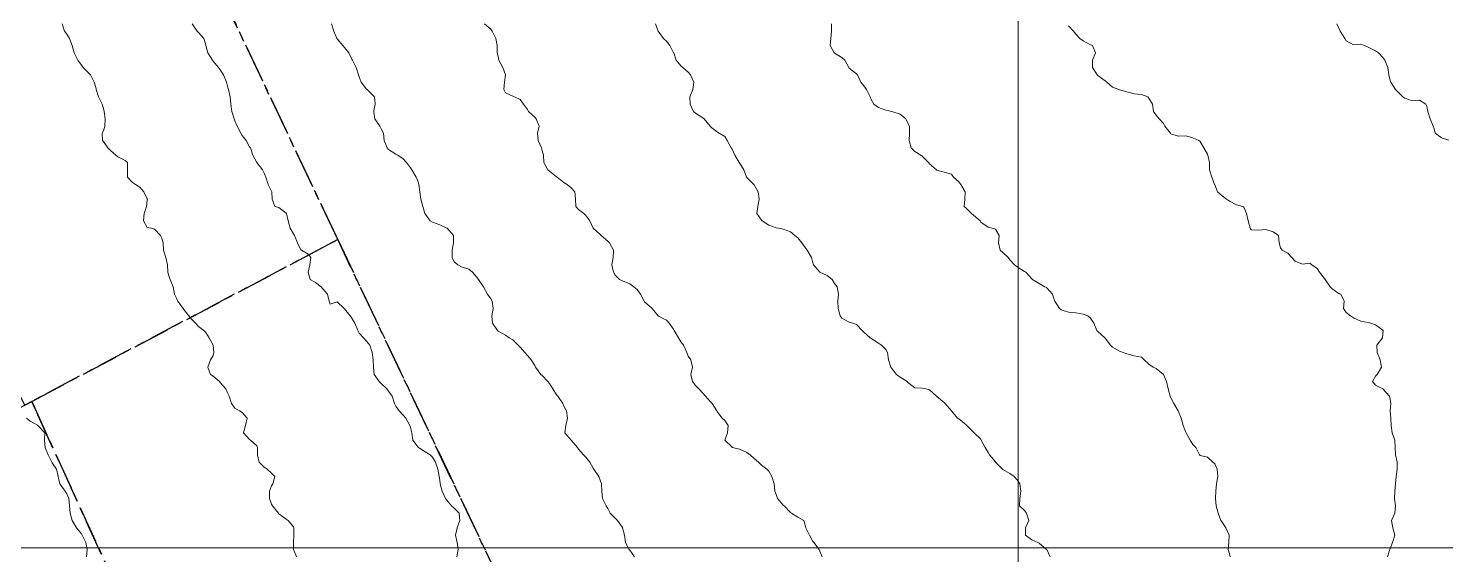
# Model space of a CAD drawing. Header units: centimetres. Extents: x 0 to 642158, y -847 to 649707.
# Drawn here: x 616699.1 to 616796, y 620286.9 to 620322.9 of the extents above; entities that cross this region are included whole.
import ezdxf

# ---------------------------------------------------------------- set-up
doc = ezdxf.new("R2010")
doc.units = ezdxf.units.CM
doc.header["$MEASUREMENT"] = 0
doc.linetypes.add('CENTERX2', pattern=[4, 2.5, -0.5, 0.5, -0.5])
doc.layers.add('MEV_grille', color=254, linetype='Continuous', lineweight=9)
doc.layers.add('WAL_topographie 0.5', color=253, linetype='Continuous', lineweight=20)
doc.layers.add('SPW_parcellaire cadastral', color=7, linetype='CENTERX2', lineweight=25, true_color=0xff0542)

# ---------------------------------------------------------------- blocks, each defined once
blk = doc.blocks.new('*U114')
at = {"layer": 'MEV_grille', "transparency": 33554687}
blk.add_lwpolyline([(-1338.461, 0), (1338.461, 0)], dxfattribs=at)
blk = doc.blocks.new('*U115')
at = {"layer": 'MEV_grille', "color": 0, "linetype": 'ByBlock', "lineweight": -2, "transparency": 16777216}
blk.add_blockref('*U114', (0, -2100), dxfattribs=at)
blk = doc.blocks.new('*U112')
at = {"layer": 'MEV_grille', "transparency": 33554687}
blk.add_lwpolyline([(0, 1825.476), (0, -1825.476)], dxfattribs=at)
blk = doc.blocks.new('*U113')
at = {"layer": 'MEV_grille', "color": 0, "linetype": 'ByBlock', "lineweight": -2, "transparency": 16777216}
blk.add_blockref('*U112', (1400, 0), dxfattribs=at)

msp = doc.modelspace()

# ---------------------------------------------------------------- linework, layer by layer
at = {"layer": 'SPW_parcellaire cadastral'}
for points in [[(616664.567, 620423.139), (616683.174, 620386.893), (616720.278, 620308.474), (616699.35, 620297.395), (616698.887, 620297.151), (616641.483, 620409.919), (616664.567, 620423.139)], [(616764.436, 620409.464), (616810.738, 620422.244), (616880.969, 620322.264), (616751.311, 620239.975), (616733.186, 620281.264), (616720.278, 620308.474), (616683.174, 620386.893), (616764.436, 620409.464)], [(616754.768, 620232.089), (616757.764, 620225.256), (616764.496, 620209.896), (616769.835, 620197.706), (616748.921, 620188.659), (616699.35, 620297.395), (616720.278, 620308.474), (616733.186, 620281.264), (616751.311, 620239.975), (616754.768, 620232.089)], [(616683.366, 620288.932), (616698.887, 620297.151), (616699.35, 620297.395), (616748.921, 620188.659), (616728.115, 620179.635), (616678.643, 620286.43), (616683.366, 620288.932)]]:
    msp.add_lwpolyline(points, dxfattribs=at)
at = {"layer": 'WAL_topographie 0.5'}
for points in [[(616701.425, 620323.25), (616701.6, 620322.75), (616701.75, 620322.536), (616701.944, 620322.25), (616702.107, 620321.75), (616702.25, 620321.25), (616702.25, 620321.25), (616702.513, 620320.75), (616702.75, 620320.411), (616702.872, 620320.25), (616703.25, 620319.872), (616703.363, 620319.75), (616703.625, 620319.25), (616703.75, 620318.821), (616703.765, 620318.75), (616703.922, 620318.25), (616704.162, 620317.75), (616704.25, 620317.45), (616704.309, 620317.25), (616704.372, 620316.75), (616704.348, 620316.25), (616704.25, 620315.929), (616704.169, 620315.75), (616704.189, 620315.25), (616704.25, 620315.194), (616704.558, 620314.75), (616704.75, 620314.565), (616705.112, 620314.25), (616705.25, 620314.13), (616705.75, 620313.893), (616705.913, 620313.75), (616705.899, 620313.25), (616705.912, 620312.75), (616706.25, 620312.393), (616706.442, 620312.25), (616706.75, 620312.055), (616707.022, 620311.75), (616707.25, 620311.273), (616707.262, 620311.25), (616707.25, 620311.179), (616707.19, 620310.75), (616707.044, 620310.25), (616706.986, 620309.75), (616707.25, 620309.311), (616707.536, 620309.25), (616707.75, 620309.185), (616708.167, 620308.75), (616708.25, 620308.568), (616708.331, 620308.25), (616708.372, 620307.75), (616708.529, 620307.25), (616708.644, 620306.75), (616708.667, 620306.25), (616708.75, 620305.932), (616708.821, 620305.75), (616709.017, 620305.25), (616709.127, 620304.75), (616709.25, 620304.454), (616709.35, 620304.25), (616709.702, 620303.75), (616709.75, 620303.685), (616710.088, 620303.25), (616710.25, 620303.059), (616710.542, 620302.75), (616710.75, 620302.529), (616711.13, 620302.25), (616711.25, 620302.119), (616711.486, 620301.75), (616711.75, 620301.25), (616711.75, 620301.25), (616711.813, 620300.75), (616711.75, 620300.54), (616711.583, 620300.25), (616711.391, 620299.75), (616711.588, 620299.25), (616711.75, 620299.115), (616712.187, 620298.75), (616712.25, 620298.701), (616712.633, 620298.25), (616712.75, 620297.991), (616712.86, 620297.75), (616713.004, 620297.25), (616713.25, 620296.932), (616713.558, 620296.75), (616713.75, 620296.634), (616714.087, 620296.25), (616713.98, 620295.75), (616713.841, 620295.25), (616714.25, 620294.785), (616714.317, 620294.75), (616714.75, 620294.368), (616714.799, 620294.25), (616714.784, 620293.75), (616714.909, 620293.25), (616715.25, 620292.893), (616715.464, 620292.75), (616715.75, 620292.483), (616715.969, 620292.25), (616715.831, 620291.75), (616715.75, 620291.625), (616715.621, 620291.25), (616715.615, 620290.75), (616715.75, 620290.364), (616715.819, 620290.25), (616716.222, 620289.75), (616716.25, 620289.7), (616716.75, 620289.333), (616716.889, 620289.25), (616717.25, 620288.817), (616717.271, 620288.75), (616717.287, 620288.25), (616717.264, 620287.75), (616717.25, 620287.25), (616717.453, 620286.75)], [(616710.321, 620323.25), (616710.662, 620322.75), (616710.75, 620322.641), (616711.129, 620322.25), (616711.25, 620321.806), (616711.265, 620321.75), (616711.403, 620321.25), (616711.717, 620320.75), (616711.75, 620320.698), (616712.121, 620320.25), (616712.25, 620320.089), (616712.457, 620319.75), (616712.665, 620319.25), (616712.75, 620318.972), (616712.808, 620318.75), (616712.933, 620318.25), (616712.97, 620317.75), (616713.047, 620317.25), (616713.192, 620316.75), (616713.25, 620316.602), (616713.398, 620316.25), (616713.654, 620315.75), (616713.75, 620315.591), (616714.019, 620315.25), (616714.25, 620314.821), (616714.313, 620314.75), (616714.466, 620314.25), (616714.75, 620313.75), (616714.75, 620313.75), (616715.136, 620313.25), (616715.25, 620313.033), (616715.356, 620312.75), (616715.519, 620312.25), (616715.75, 620311.781), (616715.766, 620311.75), (616715.788, 620311.25), (616715.977, 620310.75), (616716.25, 620310.667), (616716.75, 620310.295), (616716.779, 620310.25), (616716.886, 620309.75), (616717.036, 620309.25), (616717.25, 620308.875), (616717.312, 620308.75), (616717.526, 620308.25), (616717.75, 620307.772), (616717.792, 620307.75), (616718.25, 620307.475), (616718.43, 620307.25), (616718.362, 620306.75), (616718.262, 620306.25), (616718.398, 620305.75), (616718.75, 620305.548), (616719.15, 620305.25), (616719.25, 620305.104), (616719.59, 620304.75), (616719.69, 620304.25), (616719.75, 620304.062), (616720.25, 620304.222), (616720.722, 620303.75), (616720.75, 620303.733), (616721.122, 620303.25), (616721.25, 620303.107), (616721.458, 620302.75), (616721.642, 620302.25), (616721.75, 620302.078), (616722.042, 620301.75), (616722.25, 620301.529), (616722.476, 620301.25), (616722.622, 620300.75), (616722.705, 620300.25), (616722.735, 620299.75), (616722.75, 620299.5), (616722.768, 620299.25), (616723.113, 620298.75), (616723.25, 620298.622), (616723.64, 620298.25), (616723.75, 620298.109), (616723.995, 620297.75), (616724.167, 620297.25), (616724.25, 620297.068), (616724.491, 620296.75), (616724.75, 620296.45), (616724.929, 620296.25), (616725.203, 620295.75), (616725.25, 620295.614), (616725.341, 620295.25), (616725.42, 620294.75), (616725.75, 620294.297), (616725.795, 620294.25), (616726.25, 620293.956), (616726.589, 620293.75), (616726.75, 620293.583), (616726.972, 620293.25), (616727.128, 620292.75), (616727.218, 620292.25), (616727.25, 620292), (616727.288, 620291.75), (616727.417, 620291.25), (616727.639, 620290.75), (616727.75, 620290.635), (616728.053, 620290.25), (616728.25, 620290.079), (616728.588, 620289.75), (616728.62, 620289.25), (616728.439, 620288.75), (616728.337, 620288.25), (616728.439, 620287.75), (616728.516, 620287.25), (616728.417, 620286.75)], [(616719.854, 620323.25), (616720.006, 620322.75), (616720.223, 620322.25), (616720.25, 620322.212), (616720.637, 620321.75), (616720.75, 620321.629), (616721.032, 620321.25), (616721.25, 620320.825), (616721.29, 620320.75), (616721.538, 620320.25), (616721.691, 620319.75), (616721.75, 620319.614), (616721.883, 620319.25), (616722.25, 620318.782), (616722.288, 620318.75), (616722.75, 620318.288), (616722.788, 620318.25), (616722.846, 620317.75), (616722.75, 620317.295), (616722.743, 620317.25), (616722.75, 620317.194), (616722.824, 620316.75), (616723.163, 620316.25), (616723.25, 620316.063), (616723.4, 620315.75), (616723.45, 620315.25), (616723.658, 620314.75), (616723.75, 620314.652), (616724.25, 620314.313), (616724.381, 620314.25), (616724.75, 620313.993), (616724.972, 620313.75), (616725.25, 620313.393), (616725.345, 620313.25), (616725.652, 620312.75), (616725.75, 620312.5), (616725.815, 620312.25), (616725.886, 620311.75), (616725.971, 620311.25), (616726.087, 620310.75), (616726.239, 620310.25), (616726.25, 620310.227), (616726.6, 620309.75), (616726.75, 620309.676), (616727.25, 620309.485), (616727.75, 620309.258), (616727.764, 620309.25), (616728.187, 620308.75), (616728.198, 620308.25), (616728.099, 620307.75), (616728.103, 620307.25), (616728.25, 620306.947), (616728.5, 620306.75), (616728.75, 620306.602), (616729.25, 620306.44), (616729.492, 620306.25), (616729.75, 620305.946), (616729.899, 620305.75), (616730.25, 620305.25), (616730.25, 620305.25), (616730.528, 620304.75), (616730.75, 620304.417), (616730.848, 620304.25), (616730.917, 620303.75), (616730.824, 620303.25), (616730.872, 620302.75), (616731.2, 620302.25), (616731.25, 620302.201), (616731.75, 620301.926), (616732.011, 620301.75), (616732.25, 620301.619), (616732.628, 620301.25), (616732.75, 620301.118), (616733.076, 620300.75), (616733.25, 620300.547), (616733.506, 620300.25), (616733.75, 620299.846), (616733.797, 620299.75), (616734.171, 620299.25), (616734.25, 620299.171), (616734.65, 620298.75), (616734.75, 620298.617), (616734.984, 620298.25), (616735.25, 620297.847), (616735.321, 620297.75), (616735.68, 620297.25), (616735.75, 620297.073), (616735.927, 620296.75), (616735.988, 620296.25), (616735.867, 620295.75), (616735.8, 620295.25), (616736.234, 620294.75), (616736.25, 620294.738), (616736.685, 620294.25), (616736.75, 620294.13), (616737.078, 620293.75), (616737.25, 620293.571), (616737.523, 620293.25), (616737.75, 620292.833), (616737.791, 620292.75), (616738.144, 620292.25), (616738.25, 620291.938), (616738.306, 620291.75), (616738.331, 620291.25), (616738.391, 620290.75), (616738.625, 620290.25), (616738.75, 620290.068), (616738.917, 620289.75), (616739.25, 620289.4), (616739.421, 620289.25), (616739.75, 620288.771), (616739.763, 620288.75), (616739.887, 620288.25), (616739.95, 620287.75), (616740.218, 620287.25), (616740.25, 620287.208), (616740.564, 620286.75)], [(616730.315, 620323.25), (616730.75, 620322.88), (616730.847, 620322.75), (616731.088, 620322.25), (616731.175, 620321.75), (616731.183, 620321.25), (616731.25, 620321), (616731.304, 620320.75), (616731.572, 620320.25), (616731.75, 620319.75), (616731.75, 620319.75), (616731.75, 620319.75), (616731.682, 620319.25), (616731.628, 620318.75), (616731.75, 620318.53), (616732.25, 620318.294), (616732.375, 620318.25), (616732.75, 620318.054), (616732.983, 620317.75), (616733.25, 620317.386), (616733.333, 620317.25), (616733.75, 620316.845), (616733.847, 620316.75), (616734.046, 620316.25), (616733.948, 620315.75), (616733.986, 620315.25), (616734.21, 620314.75), (616734.25, 620314.584), (616734.35, 620314.25), (616734.379, 620313.75), (616734.643, 620313.25), (616734.75, 620313.169), (616735.25, 620312.776), (616735.283, 620312.75), (616735.75, 620312.391), (616735.979, 620312.25), (616736.25, 620312.026), (616736.5, 620311.75), (616736.536, 620311.25), (616736.566, 620310.75), (616736.75, 620310.524), (616737.104, 620310.25), (616737.25, 620310.125), (616737.526, 620309.75), (616737.75, 620309.25), (616737.75, 620309.25), (616738.25, 620308.795), (616738.298, 620308.75), (616738.75, 620308.37), (616738.863, 620308.25), (616739.144, 620307.75), (616739.119, 620307.25), (616739.034, 620306.75), (616739.136, 620306.25), (616739.25, 620306.033), (616739.546, 620305.75), (616739.75, 620305.645), (616740.25, 620305.455), (616740.531, 620305.25), (616740.75, 620305.061), (616740.99, 620304.75), (616741.23, 620304.25), (616741.25, 620304.221), (616741.75, 620303.78), (616741.792, 620303.75), (616742.197, 620303.25), (616742.25, 620303.2), (616742.75, 620302.95), (616742.95, 620302.75), (616743.25, 620302.341), (616743.292, 620302.25), (616743.58, 620301.75), (616743.75, 620301.483), (616743.925, 620301.25), (616744.147, 620300.75), (616744.25, 620300.5), (616744.417, 620300.25), (616744.528, 620299.75), (616744.431, 620299.25), (616744.536, 620298.75), (616744.75, 620298.477), (616744.971, 620298.25), (616745.25, 620297.962), (616745.429, 620297.75), (616745.75, 620297.382), (616745.891, 620297.25), (616746.202, 620296.75), (616746.25, 620296.667), (616746.576, 620296.25), (616746.75, 620296.09), (616746.986, 620295.75), (616746.931, 620295.25), (616746.75, 620294.75), (616747.25, 620294.264), (616747.283, 620294.25), (616747.75, 620294.123), (616748.25, 620293.894), (616748.474, 620293.75), (616748.75, 620293.492), (616749.05, 620293.25), (616749.25, 620293.033), (616749.611, 620292.75), (616749.75, 620292.631), (616749.966, 620292.25), (616750.113, 620291.75), (616750.167, 620291.25), (616750.25, 620291.036), (616750.361, 620290.75), (616750.75, 620290.298), (616750.8, 620290.25), (616751.25, 620289.785), (616751.3, 620289.75), (616751.75, 620289.485), (616752.15, 620289.25), (616752.25, 620288.917), (616752.292, 620288.75), (616752.54, 620288.25), (616752.75, 620287.844), (616752.833, 620287.75), (616753.206, 620287.25), (616753.25, 620287.139), (616753.409, 620286.75)], [(616742.015, 620323.25), (616742.18, 620322.75), (616742.25, 620322.643), (616742.564, 620322.25), (616742.75, 620322.064), (616742.989, 620321.75), (616743.25, 620321.27), (616743.26, 620321.25), (616743.429, 620320.75), (616743.75, 620320.371), (616743.883, 620320.25), (616744.25, 620319.926), (616744.4, 620319.75), (616744.638, 620319.25), (616744.569, 620318.75), (616744.366, 620318.25), (616744.373, 620317.75), (616744.613, 620317.25), (616744.75, 620317.125), (616745.25, 620316.799), (616745.331, 620316.75), (616745.738, 620316.25), (616745.75, 620316.222), (616746.25, 620315.833), (616746.365, 620315.75), (616746.75, 620315.532), (616746.909, 620315.25), (616747.193, 620314.75), (616747.25, 620314.669), (616747.438, 620314.25), (616747.739, 620313.75), (616747.75, 620313.729), (616748.038, 620313.25), (616748.238, 620312.75), (616748.25, 620312.726), (616748.726, 620312.25), (616748.75, 620312.231), (616749.034, 620311.75), (616749.097, 620311.25), (616749.008, 620310.75), (616748.935, 620310.25), (616749.25, 620309.797), (616749.304, 620309.75), (616749.75, 620309.452), (616750.25, 620309.28), (616750.45, 620309.25), (616750.75, 620309.194), (616751.25, 620309.011), (616751.536, 620308.75), (616751.75, 620308.595), (616752.006, 620308.25), (616752.25, 620307.944), (616752.375, 620307.75), (616752.669, 620307.25), (616752.75, 620306.972), (616752.819, 620306.75), (616753.25, 620306.25), (616753.25, 620306.25), (616753.75, 620306.026), (616754.1, 620305.75), (616754.25, 620305.469), (616754.425, 620305.25), (616754.519, 620304.75), (616754.483, 620304.25), (616754.49, 620303.75), (616754.632, 620303.25), (616754.75, 620303.092), (616755.25, 620302.818), (616755.5, 620302.75), (616755.75, 620302.654), (616756.139, 620302.25), (616756.25, 620302.146), (616756.692, 620301.75), (616756.75, 620301.709), (616757.25, 620301.375), (616757.472, 620301.25), (616757.75, 620300.962), (616757.884, 620300.75), (616757.95, 620300.25), (616758.093, 620299.75), (616758.25, 620299.567), (616758.487, 620299.25), (616758.75, 620299.063), (616759.21, 620298.75), (616759.25, 620298.713), (616759.75, 620298.337), (616760.25, 620298.3), (616760.5, 620298.25), (616760.75, 620298.2), (616761.224, 620297.75), (616761.25, 620297.736), (616761.75, 620297.315), (616761.811, 620297.25), (616762.25, 620296.75), (616762.25, 620296.75), (616762.67, 620296.25), (616762.75, 620296.194), (616763.25, 620295.794), (616763.294, 620295.75), (616763.75, 620295.294), (616763.81, 620295.25), (616764.25, 620294.81), (616764.29, 620294.75), (616764.562, 620294.25), (616764.75, 620293.893), (616764.85, 620293.75), (616765.25, 620293.27), (616765.265, 620293.25), (616765.733, 620292.75), (616765.75, 620292.737), (616766.25, 620292.472), (616766.536, 620292.25), (616766.75, 620292.028), (616766.924, 620291.75), (616766.995, 620291.25), (616766.924, 620290.75), (616766.911, 620290.25), (616767.25, 620289.922), (616767.385, 620289.75), (616767.548, 620289.25), (616767.316, 620288.75), (616767.306, 620288.25), (616767.75, 620287.926), (616768.156, 620287.75), (616768.25, 620287.687), (616768.75, 620287.27), (616768.765, 620287.25), (616768.993, 620286.75)], [(616754.034, 620323.25), (616754.052, 620322.75), (616753.994, 620322.25), (616753.955, 620321.75), (616754.22, 620321.25), (616754.25, 620321.227), (616754.75, 620320.929), (616754.95, 620320.75), (616755.221, 620320.25), (616755.25, 620320.217), (616755.75, 620319.833), (616755.815, 620319.75), (616756.061, 620319.25), (616756.25, 620319.009), (616756.437, 620318.75), (616756.681, 620318.25), (616756.75, 620318.075), (616756.947, 620317.75), (616757.25, 620317.506), (616757.75, 620317.338), (616758.159, 620317.25), (616758.25, 620317.23), (616758.75, 620317.05), (616759.137, 620316.75), (616759.25, 620316.5), (616759.375, 620316.25), (616759.375, 620315.75), (616759.365, 620315.25), (616759.493, 620314.75), (616759.75, 620314.513), (616760.154, 620314.25), (616760.25, 620314.179), (616760.667, 620313.75), (616760.75, 620313.659), (616761.232, 620313.25), (616761.25, 620313.231), (616761.75, 620313.091), (616762.25, 620312.95), (616762.388, 620312.75), (616762.75, 620312.432), (616762.886, 620312.25), (616763.184, 620311.75), (616763.172, 620311.25), (616763.125, 620310.75), (616763.25, 620310.632), (616763.621, 620310.25), (616763.75, 620310.15), (616764.2, 620309.75), (616764.25, 620309.673), (616764.75, 620309.321), (616765.036, 620309.25), (616765.25, 620309.185), (616765.513, 620308.75), (616765.464, 620308.25), (616765.57, 620307.75), (616765.75, 620307.589), (616766.115, 620307.25), (616766.25, 620307.091), (616766.55, 620306.75), (616766.75, 620306.607), (616767.25, 620306.3), (616767.327, 620306.25), (616767.75, 620305.792), (616767.798, 620305.75), (616768.25, 620305.462), (616768.639, 620305.25), (616768.75, 620305.187), (616769.15, 620304.75), (616769.25, 620304.432), (616769.307, 620304.25), (616769.639, 620303.75), (616769.75, 620303.675), (616770.25, 620303.517), (616770.75, 620303.47), (616771.25, 620303.365), (616771.566, 620303.25), (616771.75, 620303.104), (616771.993, 620302.75), (616772.182, 620302.25), (616772.25, 620302.172), (616772.732, 620301.75), (616772.75, 620301.725), (616773.13, 620301.25), (616773.25, 620301.113), (616773.75, 620300.846), (616774, 620300.75), (616774.25, 620300.657), (616774.75, 620300.524), (616775.25, 620300.429), (616775.429, 620300.25), (616775.75, 620299.95), (616776.05, 620299.75), (616776.25, 620299.655), (616776.75, 620299.25), (616776.75, 620299.25), (616776.963, 620298.75), (616777.061, 620298.25), (616777.194, 620297.75), (616777.25, 620297.639), (616777.456, 620297.25), (616777.75, 620296.75), (616777.75, 620296.75), (616777.955, 620296.25), (616778.101, 620295.75), (616778.25, 620295.327), (616778.298, 620295.25), (616778.57, 620294.75), (616778.75, 620294.45), (616778.95, 620294.25), (616779.21, 620293.75), (616779.25, 620293.702), (616779.75, 620293.583), (616780.125, 620293.25), (616780.25, 620293.132), (616780.417, 620292.75), (616780.464, 620292.25), (616780.364, 620291.75), (616780.331, 620291.25), (616780.303, 620290.75), (616780.341, 620290.25), (616780.482, 620289.75), (616780.661, 620289.25), (616780.75, 620289.141), (616781.015, 620288.75), (616781.238, 620288.25), (616781.215, 620287.75), (616781.172, 620287.25), (616781.25, 620286.973), (616781.315, 620286.75)], [(616770.25, 620323.105), (616770.596, 620322.75), (616770.75, 620322.536), (616771.026, 620322.25), (616771.25, 620322.074), (616771.75, 620321.817), (616771.886, 620321.75), (616772.089, 620321.25), (616771.889, 620320.75), (616771.899, 620320.25), (616772.206, 620319.75), (616772.25, 620319.703), (616772.75, 620319.333), (616772.869, 620319.25), (616773.25, 620318.917), (616773.694, 620318.75), (616773.75, 620318.732), (616774.25, 620318.589), (616774.75, 620318.462), (616775.25, 620318.403), (616775.667, 620318.25), (616775.75, 620318.167), (616776, 620317.75), (616776.062, 620317.25), (616776.25, 620317), (616776.45, 620316.75), (616776.75, 620316.417), (616776.85, 620316.25), (616777.222, 620315.75), (616777.25, 620315.719), (616777.75, 620315.562), (616778.25, 620315.578), (616778.75, 620315.439), (616779.162, 620315.25), (616779.25, 620315.179), (616779.5, 620314.75), (616779.75, 620314.322), (616779.785, 620314.25), (616779.894, 620313.75), (616779.896, 620313.25), (616780.044, 620312.75), (616780.233, 620312.25), (616780.25, 620312.212), (616780.438, 620311.75), (616780.75, 620311.48), (616781.054, 620311.25), (616781.25, 620311.113), (616781.75, 620310.847), (616782.178, 620310.75), (616782.25, 620310.687), (616782.417, 620310.25), (616782.536, 620309.75), (616782.679, 620309.25), (616782.75, 620309.15), (616783.25, 620309.131), (616783.75, 620309.164), (616784.25, 620309.013), (616784.612, 620308.75), (616784.656, 620308.25), (616784.75, 620307.917), (616784.857, 620307.75), (616785.25, 620307.554), (616785.533, 620307.25), (616785.75, 620306.99), (616786.25, 620306.8), (616786.75, 620306.863), (616786.89, 620306.75), (616787.25, 620306.5), (616787.426, 620306.25), (616787.75, 620305.816), (616787.81, 620305.75), (616788.148, 620305.25), (616788.25, 620305.118), (616788.75, 620304.768), (616788.875, 620304.75), (616789.111, 620304.25), (616789.059, 620303.75), (616789.25, 620303.49), (616789.536, 620303.25), (616789.75, 620303.118), (616790.25, 620302.902), (616790.75, 620302.802), (616790.917, 620302.75), (616791.25, 620302.646), (616791.75, 620302.267), (616791.762, 620302.25), (616791.75, 620302), (616791.728, 620301.75), (616791.343, 620301.25), (616791.35, 620300.75), (616791.568, 620300.25), (616791.667, 620299.75), (616791.368, 620299.25), (616791.25, 620299.117), (616791.038, 620298.75), (616791.25, 620298.5), (616791.75, 620298.25), (616791.75, 620298.25), (616792.204, 620297.75), (616792.25, 620297.55), (616792.297, 620297.25), (616792.25, 620296.75), (616792.283, 620296.25), (616792.311, 620295.75), (616792.391, 620295.25), (616792.574, 620294.75), (616792.593, 620294.25), (616792.618, 620293.75), (616792.725, 620293.25), (616792.717, 620292.75), (616792.661, 620292.25), (616792.615, 620291.75), (616792.563, 620291.25), (616792.537, 620290.75), (616792.61, 620290.25), (616792.574, 620289.75), (616792.346, 620289.25), (616792.442, 620288.75), (616792.574, 620288.25), (616792.413, 620287.75), (616792.25, 620287.333), (616792.219, 620287.25), (616792.061, 620286.75)], [(616788.601, 620323.25), (616788.75, 620322.9), (616788.821, 620322.75), (616789.143, 620322.25), (616789.25, 620322.079), (616789.75, 620321.806), (616790.25, 620321.847), (616790.485, 620321.75), (616790.75, 620321.65), (616791.25, 620321.39), (616791.45, 620321.25), (616791.75, 620320.94), (616791.875, 620320.75), (616792.08, 620320.25), (616792.165, 620319.75), (616792.25, 620319.361), (616792.288, 620319.25), (616792.607, 620318.75), (616792.75, 620318.612), (616793.125, 620318.25), (616793.25, 620318.165), (616793.75, 620317.964), (616794.25, 620318.03), (616794.687, 620317.75), (616794.75, 620317.583), (616794.819, 620317.25), (616794.988, 620316.75), (616795.179, 620316.25), (616795.25, 620316.05), (616795.325, 620315.75), (616795.75, 620315.435), (616796.25, 620315.273)], [(616699, 620296.25), (616699.25, 620296.046), (616699.75, 620295.774), (616699.775, 620295.75), (616700.25, 620295.25), (616700.25, 620295.25), (616700.25, 620295.25), (616700.215, 620294.75), (616700.25, 620294.45), (616700.273, 620294.25), (616700.474, 620293.75), (616700.717, 620293.25), (616700.75, 620293.193), (616701.054, 620292.75), (616701.169, 620292.25), (616701.25, 620291.813), (616701.271, 620291.75), (616701.63, 620291.25), (616701.75, 620291.062), (616701.897, 620290.75), (616701.941, 620290.25), (616701.991, 620289.75), (616702.109, 620289.25), (616702.25, 620289.026), (616702.42, 620288.75), (616702.75, 620288.331), (616702.804, 620288.25), (616703.056, 620287.75), (616703.152, 620287.25), (616703.097, 620286.75)]]:
    msp.add_lwpolyline(points, dxfattribs=at)

# ---------------------------------------------------------------- block references
at = {"layer": 'MEV_grille', "transparency": 33554687}
for name, p in [('*U113', (615366.814, 620593.644)), ('*U115', (616669.481, 622387.381))]:
    msp.add_blockref(name, p, dxfattribs=at)

doc.saveas('drawing.dxf')
